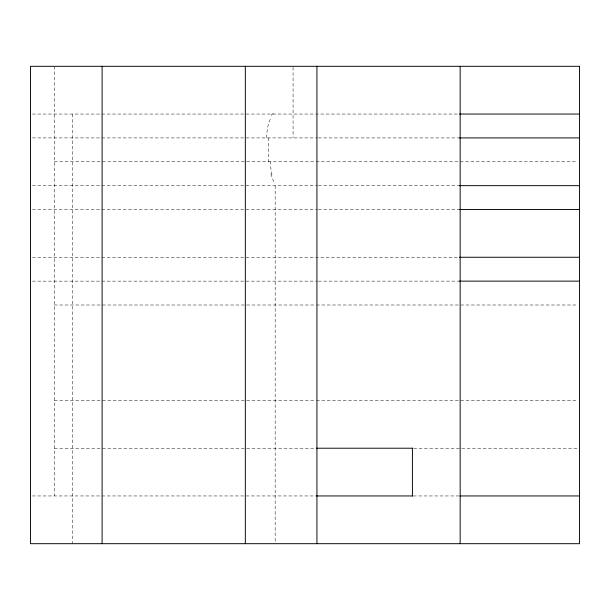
<?xml version="1.0" encoding="UTF-8"?>
<svg xmlns="http://www.w3.org/2000/svg" width="610" height="610" viewBox="0 0 610 610"><rect width="100%" height="100%" fill="white"/><g stroke="black" fill="none" stroke-linecap="round" stroke-linejoin="round"><path stroke-width="0.46" stroke-dasharray="3.05 2.29" d="M32.406 114.047L459.414 114.047M32.406 137.913L317.391 137.913M318.344 137.913L459.406 137.913M54.366 161.78L577.594 161.78M32.406 185.653L317.391 185.653M318.344 185.653L459.406 185.653M32.406 209.52L317.391 209.52M318.344 209.52L459.406 209.52M32.406 257.26L459.414 257.26M32.406 281.134L317.391 281.134M318.344 281.134L459.406 281.134M54.366 305L315.507 305M316.46 305L577.594 305M54.366 400.48L315.507 400.48M316.46 400.48L577.594 400.48M54.366 448.22L315.507 448.22M413.671 448.22L577.594 448.22M32.406 495.953L315.98 495.953M413.351 495.953L459.429 495.953M293.067 67.237L293.067 137.913M275.163 185.653L275.163 542.74M268.636 137.913L268.636 161.78M72.27 114.047L72.27 543.693M54.366 66.307L54.366 495.953M271.991 174.734A23.462 5.116 85.9 0 1 270.184 161.703M266.707 137.814A23.462 8.586 -90 0 1 270.482 118.843M273.753 181.666A24.469 2.791 75.5 0 1 270.764 173.644M271.267 115.465A24.469 4.217 -83.1 0 1 274.264 115.13"/><path stroke-width="0.91" d="M459.406 114.047L579.5 114.047M459.406 137.913L579.5 137.913M459.406 185.653L579.5 185.653M459.406 209.52L579.5 209.52M459.406 257.26L579.5 257.26M459.406 281.134L579.5 281.134M316.46 448.22L412.718 448.22M316.483 495.953L412.734 495.953M460.154 495.953L579.5 495.953M460.154 66.307L460.154 543.693M412.413 448.22L412.413 495.953M316.933 66.307L316.933 543.693M245.327 66.307L245.327 543.693M102.106 66.307L102.106 543.693M579.5 66.307L30.5 66.307L30.5 543.693L579.5 543.693L579.5 66.307"/></g></svg>
